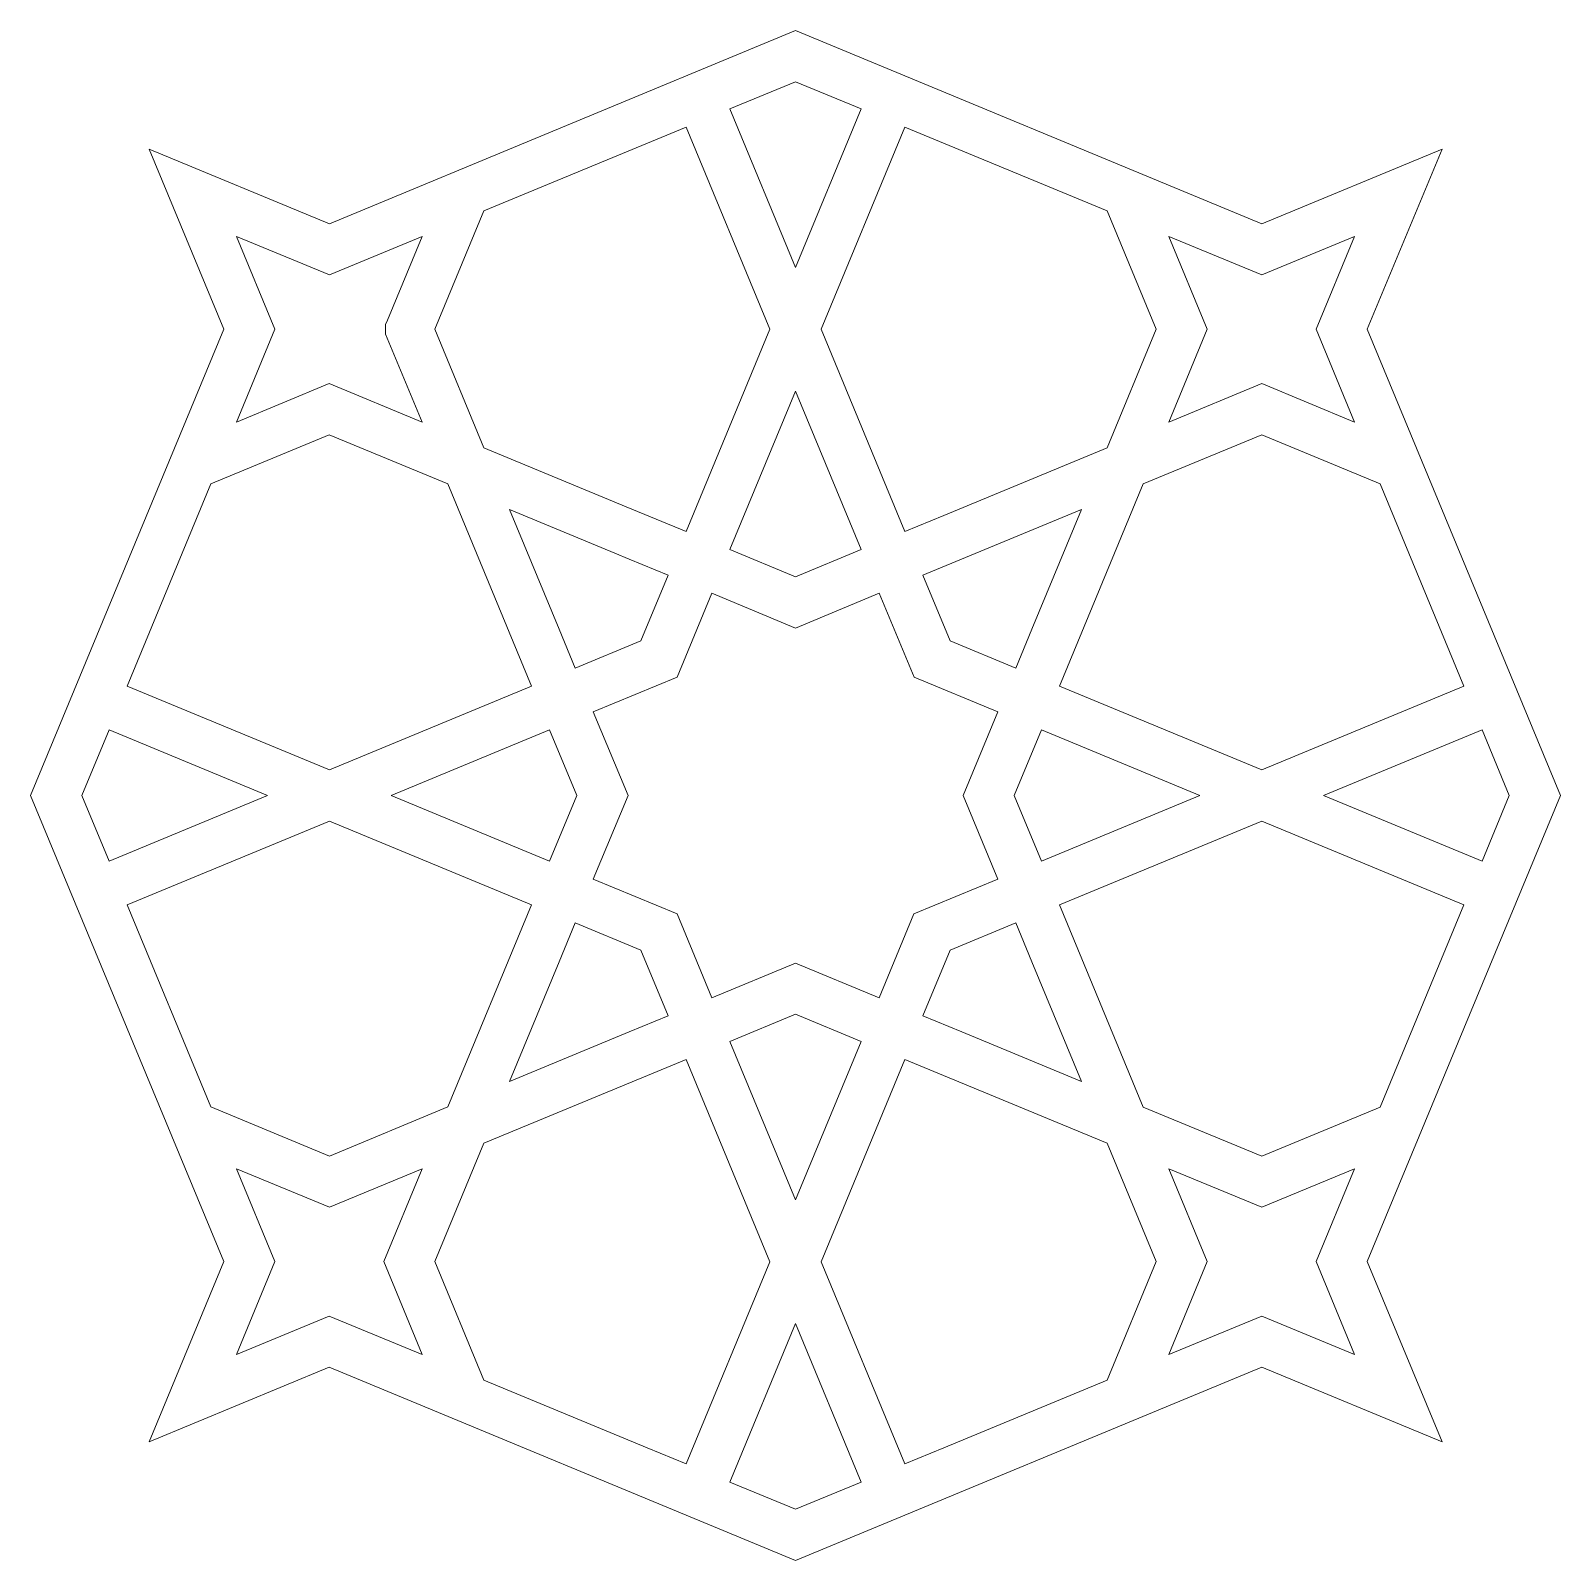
# Model space of a CAD drawing. Header units: inches. Extents: x 0 to 8.23, y -9.96 to -1.73.
import ezdxf

# ---------------------------------------------------------------- set-up
doc = ezdxf.new("R2010")
doc.units = ezdxf.units.IN
doc.header["$MEASUREMENT"] = 0
doc.layers.add('Layer 1', color=7, linetype='Continuous')

msp = doc.modelspace()

# ---------------------------------------------------------------- linework, layer by layer
at = {"layer": 'Layer 1', "lineweight": 0}
for points in [[(6.626, -8.9218), (7.5963, -9.324), (7.194, -8.3533), (8.2335, -5.8443), (7.194, -3.3353), (7.5963, -2.3651), (6.626, -2.7672), (4.1171, -1.7277), (1.6082, -2.7669), (0.6375, -2.3651), (1.0393, -3.3353), (0, -5.8443), (1.0393, -8.3533), (0.6375, -9.324), (1.6072, -8.9218), (4.1172, -9.9613), (6.626, -8.9218)], [(4.1171, -2.0033), (4.47, -2.1496), (4.1171, -3.0028), (3.7637, -2.1496), (4.1171, -2.0033)], [(2.44, -2.6978), (3.5283, -2.2471), (3.9791, -3.3353), (3.5285, -4.4237), (3.2059, -4.2901), (2.44, -3.9729), (2.1757, -3.3353), (2.44, -2.6978)], [(4.7053, -2.2471), (5.7935, -2.6979), (6.0578, -3.3353), (5.7935, -3.9728), (4.9147, -4.3369), (4.9147, -4.3369), (4.7053, -4.4237), (4.2545, -3.3353), (4.7053, -2.2471)], [(1.6082, -3.0425), (2.1071, -2.8354), (2.1071, -2.8356), (1.9203, -3.2866), (1.9108, -3.31), (1.9108, -3.3608), (2.1071, -3.835), (1.6072, -3.6278), (1.1083, -3.835), (1.3149, -3.3353), (1.1079, -2.8357), (1.1083, -2.8357), (1.1079, -2.8353), (1.6082, -3.0425)], [(3.7637, -4.5211), (4.1171, -3.6681), (4.47, -4.5211), (4.1172, -4.6674), (3.7637, -4.5211)], [(0.9703, -4.1673), (1.6072, -3.9034), (2.2452, -4.1675), (2.6959, -5.2559), (1.6082, -5.7066), (0.5194, -5.2559), (0.9703, -4.1673)], [(7.2634, -4.1675), (7.7144, -5.2559), (6.626, -5.7066), (5.5375, -5.2559), (5.9882, -4.1673), (6.626, -3.9034), (7.2634, -4.1675)], [(2.5778, -4.3056), (3.1451, -4.5406), (3.2212, -4.5719), (3.2212, -4.5719), (3.4309, -4.6589), (3.2845, -5.012), (2.9312, -5.1585), (2.8446, -4.9489), (2.8446, -4.9489), (2.5778, -4.3056)], [(5.3894, -4.9491), (5.3024, -5.1585), (4.9493, -5.0123), (4.8028, -4.6589), (5.6556, -4.3056), (5.3892, -4.949), (5.3894, -4.9491)], [(4.1171, -6.746), (3.6663, -6.9326), (3.4795, -6.4818), (3.0284, -6.295), (3.2156, -5.8443), (3.0284, -5.3936), (3.4796, -5.2069), (3.6663, -4.7562), (4.1172, -4.943), (4.5676, -4.7562), (4.7547, -5.2072), (5.2049, -5.3938), (5.0184, -5.8443), (5.2049, -6.2952), (4.7543, -6.4818), (4.5676, -6.9327), (4.1171, -6.746)], [(0.2756, -5.8443), (0.422, -5.4912), (1.2751, -5.8443), (0.422, -6.1978), (0.2756, -5.8443)], [(2.9397, -5.8443), (2.7935, -6.1978), (1.9405, -5.8443), (2.7935, -5.4912), (2.9397, -5.8443)], [(5.4404, -5.4912), (6.2934, -5.8443), (5.4404, -6.1978), (5.2938, -5.8443), (5.4404, -5.4912)], [(7.9579, -5.8443), (7.8118, -6.1978), (6.9583, -5.8443), (7.8118, -5.4912), (7.9579, -5.8443)], [(0.9699, -7.5209), (0.5194, -6.4329), (1.6082, -5.9821), (2.6959, -6.4329), (2.2455, -7.5209), (1.6082, -7.7851), (0.9699, -7.5209)], [(7.2634, -7.5211), (6.626, -7.7854), (5.9882, -7.5212), (5.5375, -6.4329), (6.626, -5.9821), (7.7144, -6.4329), (7.2634, -7.5211)], [(2.8446, -6.7399), (2.9311, -6.5303), (3.2845, -6.6766), (3.4309, -7.03), (3.2213, -7.1169), (3.2213, -7.1167), (2.5778, -7.3831), (2.8446, -6.7399), (2.8446, -6.7399)], [(4.9493, -6.6766), (5.3024, -6.5303), (5.3894, -6.7398), (5.3892, -6.7399), (5.6559, -7.3833), (5.0125, -7.1169), (5.0125, -7.1169), (4.8028, -7.03), (4.9493, -6.6766)], [(4.47, -7.1679), (4.1171, -8.0209), (3.7637, -7.1678), (4.1171, -7.0215), (4.47, -7.1679)], [(3.5285, -9.4421), (3.3186, -9.3551), (3.3186, -9.3551), (2.44, -8.9912), (2.1757, -8.3533), (2.44, -7.716), (3.5283, -7.2652), (3.9791, -8.3537), (3.5285, -9.4421)], [(4.2545, -8.3536), (4.7053, -7.2652), (5.7935, -7.7162), (6.0578, -8.3533), (5.7935, -8.9912), (4.9147, -9.3551), (4.9147, -9.3552), (4.7053, -9.4421), (4.2545, -8.3536)], [(1.6072, -8.6462), (1.1079, -8.8534), (1.3149, -8.3533), (1.1079, -7.8536), (1.6082, -8.0606), (2.1071, -7.8536), (2.1071, -7.8537), (2.1071, -7.8537), (1.9005, -8.3533), (2.1071, -8.8534), (1.6072, -8.6462)], [(6.626, -8.6462), (6.1261, -8.8534), (6.3327, -8.3533), (6.1261, -7.8539), (6.626, -8.0608), (7.1255, -7.8537), (6.9188, -8.3533), (7.1255, -8.8534), (6.626, -8.6462)], [(4.1172, -9.6859), (3.7637, -9.5394), (4.1171, -8.6862), (4.47, -9.5394), (4.1172, -9.6859)]]:
    msp.add_lwpolyline(points, dxfattribs=at)
msp.add_open_spline([(6.1261, -2.8357), (6.1261, -2.8357), (6.626, -3.0426), (6.626, -3.0426), (6.626, -3.0426), (7.1255, -2.8356), (7.1255, -2.8356), (7.1255, -2.8356), (7.1255, -2.8356), (7.1255, -2.8356), (7.1255, -2.8356), (7.1255, -2.8356), (7.1255, -2.8356), (7.1255, -2.8356), (6.9188, -3.3353), (6.9188, -3.3353), (6.9188, -3.3353), (7.1255, -3.835), (7.1255, -3.835), (7.1255, -3.835), (6.626, -3.6278), (6.626, -3.6278), (6.626, -3.6278), (6.1261, -3.835), (6.1261, -3.835), (6.1261, -3.835), (6.3327, -3.3353), (6.3327, -3.3353), (6.3327, -3.3353), (6.1261, -2.8357), (6.1261, -2.8357), (6.1261, -2.8357), (6.1261, -2.8357), (6.1261, -2.8357), (6.1261, -2.8357), (6.1261, -2.8357), (6.1261, -2.8357)], degree=3, knots=[0, 0, 0, 0, 1, 1, 1, 2, 2, 2, 3, 3, 3, 4, 4, 4, 5, 5, 5, 6, 6, 6, 7, 7, 7, 8, 8, 8, 9, 9, 9, 10, 10, 10, 11, 11, 11, 12, 12, 12, 12], dxfattribs=at)

doc.saveas('drawing.dxf')
